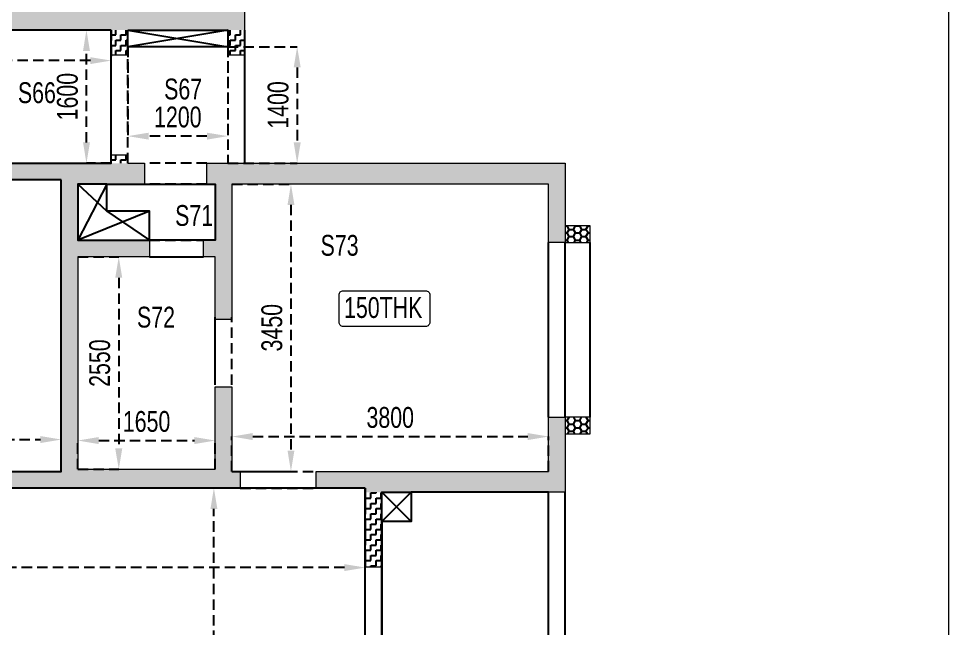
# Model space of a CAD drawing. Header units: millimetres. Extents: x 349 to 36302, y 188 to 51036.
# Drawn here: x 25140 to 36302, y 23966 to 31289 of the extents above; entities that cross this region are included whole.
import ezdxf

# ---------------------------------------------------------------- set-up
doc = ezdxf.new("R2010")
doc.units = ezdxf.units.MM
doc.linetypes.add('HIDDEN', pattern=[0.375, 0.25, -0.125])
for name, color, linetype in [('S-BEAM', 4, 'HIDDEN'), ('S-BEAM 1', 6, 'Continuous'), ('S-CUTOUT', 25, 'Continuous'), ('S-WALL HATCH', 251, 'Continuous')]:
    doc.layers.add(name, color=color, linetype=linetype)
for name, color, linetype, lineweight in [("S-BEAM NO'S", 2, 'Continuous', 20), ('S-GENERAL', 252, 'Continuous', 20), ('s-text', 20, 'Continuous', 13), ('S-WALL', 100, 'Continuous', 20)]:
    doc.layers.add(name, color=color, linetype=linetype, lineweight=lineweight)
doc.styles.add('Dim.s & Anno.(Misc.)', font='ARIALN.TTF')
doc.styles.add('SOBHA', font='swisscl.ttf')
doc.dimstyles.new('S-100-2', dxfattribs={"dimscale": 100, "dimtxt": 2.5, "dimasz": 2.5, "dimexe": 0, "dimexo": 0, "dimgap": 1, "dimtad": 1, "dimdec": 0, "dimzin": 0, "dimdsep": 46, "dimtxsty": 'SOBHA', "dimcen": 0.0895, "dimclrd": 8, "dimclre": 8, "dimclrt": 2, "dimadec": 0, "dimazin": 0, "dimtfac": 1, "dimtdec": 0, "dimtofl": 0, "dimtmove": 0, "dimatfit": 3, "dimfxl": 0.18, "dimtolj": 1, "dimtzin": 0, "dimlwd": -1, "dimlwe": -1, "dimarcsym": 1})
pattern_1 = [(0, (-404882.1, 280592.21), (62.5, 62.5), [62.5, -62.5]), (90, (-404819.6, 280592.21), (-62.5, 62.5), [62.5, -62.5])]

# ---------------------------------------------------------------- blocks, each defined once
blk = doc.blocks.new('*D284')
at = {"layer": 'Defpoints', "color": 0, "linetype": 'Continuous', "ltscale": 500, "transparency": 16777216}
for p in [(25954, 31152), (26251, 31152), (26251, 29552)]:
    blk.add_point(p, dxfattribs=at)
at = {"layer": 'S-BEAM', "color": 8, "ltscale": 500, "transparency": 16777216}
for p, q in [((26251, 31152), (25954, 31152)), ((25954, 29802), (25954, 30902)), ((26251, 29552), (25954, 29552))]:
    blk.add_line(p, q, dxfattribs=at)
at = {"layer": 'S-BEAM', "color": 8, "linetype": 'Continuous', "ltscale": 500, "transparency": 16777216}
for points in [[(25913, 30902), (25996, 30902), (25954, 31152)], [(25913, 29802), (25996, 29802), (25954, 29552)]]:
    blk.add_solid(points, dxfattribs=at)
at = {"layer": 'S-BEAM', "color": 2, "linetype": 'Continuous', "ltscale": 500, "transparency": 16777216, "insert": (25726, 30352), "char_height": 250, "attachment_point": 5, "rotation": 90, "style": 'SOBHA'}
blk.add_mtext('\\A1;1600', dxfattribs=at)
blk = doc.blocks.new('*D285')
at = {"layer": 'Defpoints', "color": 0, "linetype": 'Continuous', "ltscale": 500, "transparency": 16777216}
for p in [(23251, 31152), (26251, 31152), (23251, 30785)]:
    blk.add_point(p, dxfattribs=at)
at = {"layer": 'S-BEAM', "color": 8, "ltscale": 500, "transparency": 16777216}
for p, q in [((23251, 31152), (23251, 30785)), ((26251, 31152), (26251, 30785)), ((26001, 30785), (23501, 30785))]:
    blk.add_line(p, q, dxfattribs=at)
at = {"layer": 'S-BEAM', "color": 8, "linetype": 'Continuous', "ltscale": 500, "transparency": 16777216}
for points in [[(23501, 30826), (23501, 30743), (23251, 30785)], [(26001, 30826), (26001, 30743), (26251, 30785)]]:
    blk.add_solid(points, dxfattribs=at)
at = {"layer": 'S-BEAM', "color": 2, "linetype": 'Continuous', "ltscale": 500, "transparency": 16777216, "insert": (24751, 31013), "char_height": 250, "attachment_point": 5, "style": 'SOBHA'}
blk.add_mtext('\\A1;3000', dxfattribs=at)
blk = doc.blocks.new('*D286')
at = {"layer": 'Defpoints', "color": 0, "linetype": 'Continuous', "ltscale": 500, "transparency": 16777216}
for p in [(26451, 30952, 0), (27651, 30952, 0), (26451, 29878)]:
    blk.add_point(p, dxfattribs=at)
at = {"layer": 'S-BEAM', "color": 8, "ltscale": 500, "transparency": 16777216}
for p, q in [((26451, 30952), (26451, 29878)), ((27651, 30952), (27651, 29878)), ((27401, 29878), (26701, 29878))]:
    blk.add_line(p, q, dxfattribs=at)
at = {"layer": 'S-BEAM', "color": 8, "linetype": 'Continuous', "ltscale": 500, "transparency": 16777216}
for points in [[(26701, 29919), (26701, 29836), (26451, 29878)], [(27401, 29919), (27401, 29836), (27651, 29878)]]:
    blk.add_solid(points, dxfattribs=at)
at = {"layer": 'S-BEAM', "color": 2, "linetype": 'Continuous', "ltscale": 500, "transparency": 16777216, "insert": (27051, 30106), "char_height": 250, "attachment_point": 5, "style": 'SOBHA'}
blk.add_mtext('\\A1;1200', dxfattribs=at)
blk = doc.blocks.new('*D287')
at = {"layer": 'Defpoints', "color": 0, "linetype": 'Continuous', "ltscale": 500, "transparency": 16777216}
for p in [(27651, 30952), (27651, 29552), (28484, 29552)]:
    blk.add_point(p, dxfattribs=at)
at = {"layer": 'S-BEAM', "color": 8, "ltscale": 500, "transparency": 16777216}
for p, q in [((27651, 30952), (28484, 30952)), ((28484, 30702), (28484, 29802)), ((27651, 29552), (28484, 29552))]:
    blk.add_line(p, q, dxfattribs=at)
at = {"layer": 'S-BEAM', "color": 8, "linetype": 'Continuous', "ltscale": 500, "transparency": 16777216}
for points in [[(28442, 30702), (28526, 30702), (28484, 30952)], [(28442, 29802), (28526, 29802), (28484, 29552)]]:
    blk.add_solid(points, dxfattribs=at)
at = {"layer": 'S-BEAM', "color": 2, "linetype": 'Continuous', "ltscale": 500, "transparency": 16777216, "insert": (28256, 30252), "char_height": 250, "attachment_point": 5, "rotation": 90, "style": 'SOBHA'}
blk.add_mtext('\\A1;1400', dxfattribs=at)
blk = doc.blocks.new('*D291')
at = {"layer": 'Defpoints', "color": 0, "linetype": 'Continuous', "ltscale": 500, "transparency": 16777216}
for p in [(25651, 26234), (22651, 25852), (25651, 25852)]:
    blk.add_point(p, dxfattribs=at)
at = {"layer": 'S-BEAM', "color": 8, "ltscale": 500, "transparency": 16777216}
for p, q in [((22651, 25852), (22651, 26234)), ((22901, 26234), (25401, 26234)), ((25651, 25852), (25651, 26234))]:
    blk.add_line(p, q, dxfattribs=at)
at = {"layer": 'S-BEAM', "color": 8, "linetype": 'Continuous', "ltscale": 500, "transparency": 16777216}
for points in [[(22901, 26276), (22901, 26192), (22651, 26234)], [(25401, 26276), (25401, 26192), (25651, 26234)]]:
    blk.add_solid(points, dxfattribs=at)
at = {"layer": 'S-BEAM', "color": 2, "linetype": 'Continuous', "ltscale": 500, "transparency": 16777216, "insert": (24151, 26462), "char_height": 250, "attachment_point": 5, "style": 'SOBHA'}
blk.add_mtext('\\A1;3000', dxfattribs=at)
blk = doc.blocks.new('*D292')
at = {"layer": 'Defpoints', "color": 0, "linetype": 'Continuous', "ltscale": 500, "transparency": 16777216}
for p in [(27501, 26222), (25851, 25877), (27501, 25877)]:
    blk.add_point(p, dxfattribs=at)
at = {"layer": 'S-BEAM', "color": 8, "ltscale": 500, "transparency": 16777216}
for p, q in [((25851, 25877), (25851, 26222)), ((26101, 26222), (27251, 26222)), ((27501, 25877), (27501, 26222))]:
    blk.add_line(p, q, dxfattribs=at)
at = {"layer": 'S-BEAM', "color": 8, "linetype": 'Continuous', "ltscale": 500, "transparency": 16777216}
for points in [[(26101, 26264), (26101, 26180), (25851, 26222)], [(27251, 26264), (27251, 26180), (27501, 26222)]]:
    blk.add_solid(points, dxfattribs=at)
at = {"layer": 'S-BEAM', "color": 2, "linetype": 'Continuous', "ltscale": 500, "transparency": 16777216, "insert": (26676, 26450), "char_height": 250, "attachment_point": 5, "style": 'SOBHA'}
blk.add_mtext('\\A1;1650', dxfattribs=at)
blk = doc.blocks.new('*D293')
at = {"layer": 'Defpoints', "color": 0, "linetype": 'Continuous', "ltscale": 500, "transparency": 16777216}
for p in [(25851, 28427), (25851, 25877), (26342, 25877)]:
    blk.add_point(p, dxfattribs=at)
at = {"layer": 'S-BEAM', "color": 8, "ltscale": 500, "transparency": 16777216}
for p, q in [((25851, 28427), (26342, 28427)), ((26342, 28177), (26342, 26127)), ((25851, 25877), (26342, 25877))]:
    blk.add_line(p, q, dxfattribs=at)
at = {"layer": 'S-BEAM', "color": 8, "linetype": 'Continuous', "ltscale": 500, "transparency": 16777216}
for points in [[(26300, 28177), (26384, 28177), (26342, 28427)], [(26300, 26127), (26384, 26127), (26342, 25877)]]:
    blk.add_solid(points, dxfattribs=at)
at = {"layer": 'S-BEAM', "color": 2, "linetype": 'Continuous', "ltscale": 500, "transparency": 16777216, "insert": (26114, 27152), "char_height": 250, "attachment_point": 5, "rotation": 90, "style": 'SOBHA'}
blk.add_mtext('\\A1;2550', dxfattribs=at)
blk = doc.blocks.new('*D294')
at = {"layer": 'Defpoints', "color": 0, "linetype": 'Continuous', "ltscale": 500, "transparency": 16777216}
for p in [(31501, 26270), (27701, 25852), (31501, 25852)]:
    blk.add_point(p, dxfattribs=at)
at = {"layer": 'S-BEAM', "color": 8, "ltscale": 500, "transparency": 16777216}
for p, q in [((27701, 25852), (27701, 26270)), ((27951, 26270), (31251, 26270)), ((31501, 25852), (31501, 26270))]:
    blk.add_line(p, q, dxfattribs=at)
at = {"layer": 'S-BEAM', "color": 8, "linetype": 'Continuous', "ltscale": 500, "transparency": 16777216}
for points in [[(27951, 26312), (27951, 26228), (27701, 26270)], [(31251, 26312), (31251, 26228), (31501, 26270)]]:
    blk.add_solid(points, dxfattribs=at)
at = {"layer": 'S-BEAM', "color": 2, "linetype": 'Continuous', "ltscale": 500, "transparency": 16777216, "insert": (29601, 26498), "char_height": 250, "attachment_point": 5, "style": 'SOBHA'}
blk.add_mtext('\\A1;3800', dxfattribs=at)
blk = doc.blocks.new('*D295')
at = {"layer": 'Defpoints', "color": 0, "linetype": 'Continuous', "ltscale": 500, "transparency": 16777216}
for p in [(27701, 29302), (27701, 25852), (28409, 25852)]:
    blk.add_point(p, dxfattribs=at)
at = {"layer": 'S-BEAM', "color": 8, "ltscale": 500, "transparency": 16777216}
for p, q in [((27701, 29302), (28409, 29302)), ((28409, 29052), (28409, 26102)), ((27701, 25852), (28409, 25852))]:
    blk.add_line(p, q, dxfattribs=at)
at = {"layer": 'S-BEAM', "color": 8, "linetype": 'Continuous', "ltscale": 500, "transparency": 16777216}
for points in [[(28368, 29052), (28451, 29052), (28409, 29302)], [(28368, 26102), (28451, 26102), (28409, 25852)]]:
    blk.add_solid(points, dxfattribs=at)
at = {"layer": 'S-BEAM', "color": 2, "linetype": 'Continuous', "ltscale": 500, "transparency": 16777216, "insert": (28181, 27577), "char_height": 250, "attachment_point": 5, "rotation": 90, "style": 'SOBHA'}
blk.add_mtext('\\A1;3450', dxfattribs=at)
blk = doc.blocks.new('*D183')
at = {"layer": 'Defpoints', "color": 0, "linetype": 'Continuous', "ltscale": 500, "transparency": 16777216}
for p in [(17301, 25652), (29301, 25652), (17301, 24697)]:
    blk.add_point(p, dxfattribs=at)
at = {"layer": 'S-BEAM', "color": 8, "ltscale": 500, "transparency": 16777216}
for p, q in [((17301, 25652), (17301, 24697)), ((29301, 25652), (29301, 24697)), ((29051, 24697), (17551, 24697))]:
    blk.add_line(p, q, dxfattribs=at)
at = {"layer": 'S-BEAM', "color": 8, "linetype": 'Continuous', "ltscale": 500, "transparency": 16777216}
for points in [[(17551, 24738), (17551, 24655), (17301, 24697)], [(29051, 24738), (29051, 24655), (29301, 24697)]]:
    blk.add_solid(points, dxfattribs=at)
at = {"layer": 'S-BEAM', "color": 2, "linetype": 'Continuous', "ltscale": 500, "transparency": 16777216, "insert": (23301, 24925), "char_height": 250, "attachment_point": 5, "style": 'SOBHA'}
blk.add_mtext('\\A1;12000', dxfattribs=at)
blk = doc.blocks.new('*D184')
at = {"layer": 'Defpoints', "color": 0, "linetype": 'Continuous', "ltscale": 500, "transparency": 16777216}
for p in [(27484, 25652), (29301, 25652), (29301, 20752)]:
    blk.add_point(p, dxfattribs=at)
at = {"layer": 'S-BEAM', "color": 8, "ltscale": 500, "transparency": 16777216}
for p, q in [((29301, 25652), (27484, 25652)), ((27484, 21002), (27484, 25402)), ((29301, 20752), (27484, 20752))]:
    blk.add_line(p, q, dxfattribs=at)
at = {"layer": 'S-BEAM', "color": 8, "linetype": 'Continuous', "ltscale": 500, "transparency": 16777216}
for points in [[(27443, 25402), (27526, 25402), (27484, 25652)], [(27443, 21002), (27526, 21002), (27484, 20752)]]:
    blk.add_solid(points, dxfattribs=at)
at = {"layer": 'S-BEAM', "color": 2, "linetype": 'Continuous', "ltscale": 500, "transparency": 16777216, "insert": (27256, 23202), "char_height": 250, "attachment_point": 5, "rotation": 90, "style": 'SOBHA'}
blk.add_mtext('\\A1;4900', dxfattribs=at)

msp = doc.modelspace()

# ---------------------------------------------------------------- hatches: boundary and pattern name
at = {"layer": 'S-WALL HATCH', "ltscale": 7.5, "transparency": 33554687}
h = msp.add_hatch(color=251, dxfattribs=at)
h.dxf.hatch_style = 1
h.paths.add_polyline_path([(18300.8, 31151.8), (18400.8, 31151.8), (18400.8, 31401.8), (18300.8, 31401.8), (18300.8, 36551.8), (21200.8, 36551.8), (21200.8, 31401.8), (19550.8, 31401.8), (19550.8, 31151.8), (20300.8, 31151.8), (20300.8, 25951.8), (18000.8, 25951.8), (18000.8, 28851.8), (17700.8, 28851.8), (17700.8, 27601.8), (15750.8, 27601.8), (15750.8, 29151.8), (15700.8, 29151.8), (15700.8, 29501.8), (15500.8, 29501.8), (15500.8, 27301.8), (17700.8, 27301.8), (17700.8, 25951.8), (15500.8, 25951.8), (15500.8, 25651.8), (17100.8, 25651.8), (17100.8, 24051.8), (15460.8, 24051.8), (15460.8, 23851.8), (17100.8, 23851.8), (17100.8, 22401.8), (17300.8, 22401.8), (17300.8, 25651.8), (23600.8, 25651.8), (23600.8, 25851.8), (22650.8, 25851.8), (22650.8, 29351.8), (23350.8, 29351.8), (23350.8, 29551.8), (22400.8, 29551.8), (22400.8, 27651.8), (21350.8, 27651.8), (21350.8, 27401.8), (22400.8, 27401.8), (22400.8, 25951.8), (20600.8, 25951.8), (20600.8, 28951.8), (21490.8, 28951.8), (21490.8, 29151.8), (20600.8, 29151.8), (20600.8, 31151.8), (23050.8, 31151.8), (23050.8, 30461.8), (23250.8, 30461.8), (23250.8, 31151.8), (27850.8, 31151.8), (27850.8, 31401.8), (21500.8, 31401.8), (21500.8, 34801.8), (24200.8, 34801.8), (24200.8, 35651.8), (24000.8, 35651.8), (24000.8, 35001.8), (21500.8, 35001.8), (21500.8, 36551.8), (24200.8, 36551.8), (24200.8, 40201.8), (23900.8, 40201.8), (23900.8, 39851.8), (21800.8, 39851.8), (21800.8, 41301.8), (21900.8, 41301.8), (21900.8, 41601.8), (19550.8, 41601.8), (19550.8, 41301.8), (19650.8, 41301.8), (19650.8, 39551.8), (23900.8, 39551.8), (23900.8, 36851.8), (18300.8, 36851.8), (18300.8, 41301.8), (18400.8, 41301.8), (18400.8, 41601.8), (17225.8, 41601.8), (17225.8, 41301.8), (18000.8, 41301.8), (18000.8, 39851.8), (15700.8, 39851.8), (15700.8, 41301.8), (16475.8, 41301.8), (16475.8, 41601.8), (15500.8, 41601.8), (15500.8, 39551.8), (18000.8, 39551.8), (18000.8, 37551.8), (15500.8, 37551.8), (15500.8, 37251.8), (18000.8, 37251.8), (18000.8, 35251.8), (15500.8, 35251.8), (15500.8, 34951.8), (18000.8, 34951.8), (18000.8, 32951.8), (15500.8, 32951.8), (15500.8, 30651.8), (15700.8, 30651.8), (15700.8, 30751.8), (18300.8, 30751.8)])
h.paths.add_polyline_path([(16750.8, 31051.8), (16750.8, 32651.8), (18000.8, 32651.8), (18000.8, 31051.8)], flags=16)
h.paths.add_polyline_path([(16750.8, 31051.8), (15700.8, 31051.8), (15700.8, 32651.8), (16750.8, 32651.8)], flags=16)
h.paths.add_polyline_path([(19950.8, 39851.8), (19950.8, 41301.8), (21501, 41301.8), (21501, 39851.8)], flags=16)
h = msp.add_hatch(dxfattribs=at)
h.set_pattern_fill('ZIGZAG', color=251, scale=500)
h.set_pattern_definition(pattern_1)
h.paths.add_polyline_path([(27850.8, 31151.8), (27650.8, 31151.8), (27650.8, 30851.8), (27850.8, 30851.8)])
h.paths.add_polyline_path([(26450.8, 31151.8), (26250.8, 31151.8), (26250.8, 30851.8), (26450.8, 30851.8)])
h = msp.add_hatch(dxfattribs=at)
h.set_pattern_fill('ZIGZAG', color=251, scale=500)
h.set_pattern_definition(pattern_1)
h.paths.add_polyline_path([(26450.8, 29651.8), (26250.8, 29651.8), (26250.8, 29551.8), (26450.8, 29551.8)])
h = msp.add_hatch(color=251, dxfattribs=at)
h.dxf.hatch_style = 1
h.paths.add_polyline_path([(31700.8, 25851.8), (31700.8, 26501.8), (31500.8, 26501.8), (31500.8, 25851.8), (29300.8, 25851.8), (28710.8, 25851.8), (28710.8, 25651.8), (29300.8, 25651.8), (29300.8, 25601.8), (29500.8, 25601.8), (31700.8, 25601.8)])
h.paths.add_polyline_path([(26710.8, 28626.8), (25850.8, 28626.8), (25850.8, 29301.8), (26650.8, 29301.8), (26650.8, 29551.8), (26450.8, 29551.8), (26250.8, 29551.8), (25850.8, 29551.8), (24950.8, 29551.8), (24950.8, 29351.8), (25650.8, 29351.8), (25650.8, 25851.8), (24700.8, 25851.8), (24700.8, 25651.8), (25850.8, 25651.8), (27500.8, 25651.8), (27800.8, 25651.8), (27800.8, 25851.8), (27700.8, 25851.8), (27700.8, 26866.8), (27500.8, 26866.8), (27500.8, 25876.8), (25850.8, 25876.8), (25850.8, 28426.8), (26710.8, 28426.8)])
h.paths.add_polyline_path([(31700.8, 29551.8), (27400.8, 29551.8), (27400.8, 29301.8), (27500.8, 29301.8), (27500.8, 28626.8), (27360.8, 28626.8), (27360.8, 28426.8), (27500.8, 28426.8), (27500.8, 27676.8), (27700.8, 27676.8), (27700.8, 29301.8), (31500.8, 29301.8), (31500.8, 28601.8), (31700.8, 28601.8), (31700.8, 29301.8)])
at = {"layer": 'S-WALL HATCH', "linetype": 'Continuous', "ltscale": 500, "transparency": 33554687}
h = msp.add_hatch(dxfattribs=at)
h.set_pattern_fill('HONEY', color=25, scale=400)
h.set_pattern_definition([(0, (22525.838, 14251.84), (75, 43.30127), [50, -100]), (120, (22525.838, 14251.84), (-75, 43.30127), [50, -100]), (60, (22525.838, 14251.84), (2e-14, 86.60254), [-100, 50])])
h.paths.add_polyline_path([(32000.8, 28801.8), (31700.8, 28801.8), (31700.8, 28601.8), (32000.8, 28601.8)])
h.paths.add_polyline_path([(32000.8, 26501.8), (31700.8, 26501.8), (31700.8, 26301.8), (32000.8, 26301.8)])
at = {"layer": 'S-WALL HATCH', "ltscale": 7.5, "transparency": 33554687}
h = msp.add_hatch(dxfattribs=at)
h.set_pattern_fill('ZIGZAG', color=251, scale=500)
h.set_pattern_definition(pattern_1)
h.paths.add_polyline_path([(29500.8, 25601.8), (29300.8, 25601.8), (29300.8, 24701.8), (29500.8, 24701.8)])

# ---------------------------------------------------------------- linework, layer by layer
at = {"layer": 'S-BEAM', "ltscale": 500}
for p, q in [((26450.8, 29551.8), (26450.8, 31151.3, 0)), ((27650.8, 31151.8, 0), (27650.8, 29551.8)), ((27400.8, 29551.8), (26650.8, 29551.8)), ((27400.8, 29301.8), (26650.8, 29301.8)), ((26710.8, 28626.8), (27360.8, 28626.8)), ((27700.8, 26891.8), (27700.8, 27701.8)), ((27800.8, 25851.8), (28710.8, 25851.8)), ((27800.8, 25651.8), (28710.8, 25651.8)), ((29300.8, 20751.8), (29300.8, 25651.8))]:
    msp.add_line(p, q, dxfattribs=at)
at = {"layer": 'S-BEAM', "color": 41, "linetype": 'Continuous', "ltscale": 500, "true_color": 0xf4ee51}
for points in [[(26250.8, 31151.8), (23250.8, 31151.8), (23250.8, 30461.8), (23250.8, 29551.8), (23350.8, 29551.8), (24950.8, 29551.8), (25850.8, 29551.8), (26250.8, 29551.8), (26250.8, 29651.8)], [(25650.8, 29351.8), (24950.8, 29351.8), (23350.8, 29351.8), (22650.8, 29351.8), (22650.8, 25851.8), (23600.8, 25851.8), (24700.8, 25851.8), (25650.8, 25851.8)], [(29300.8, 25651.8), (28710.8, 25651.8), (27800.8, 25651.8), (27500.8, 25651.8), (25850.8, 25651.8), (24700.8, 25651.8), (23600.8, 25651.8), (17300.8, 25651.8), (17300.8, 22401.8), (17300.8, 21301.8), (17300.8, 20751.8), (22100.8, 20751.8), (23250.8, 20751.8), (23500.8, 20751.8), (23875.8, 20751.8), (24775.8, 20751.8), (25150.8, 20751.8), (25375.8, 20751.8), (26415.8, 20751.8), (28560.8, 20751.8), (29300.8, 20751.8), (29300.8, 20801.8), (29300.8, 21701.8)], [(31500.8, 25601.8), (29850.8, 25601.8), (29850.8, 25251.8), (29500.8, 25251.8), (29500.8, 24701.8), (29500.8, 21151.8), (29850.8, 21151.8), (29850.8, 20801.8), (31500.8, 20801.8)]]:
    msp.add_lwpolyline(points, close=True, dxfattribs=at)
at = {"layer": 'S-BEAM', "color": 41, "linetype": 'Continuous', "ltscale": 500, "true_color": 0xf4ee51, "elevation": 0}
msp.add_lwpolyline([(26200.8, 28976.8), (26200.8, 29301.8), (27500.8, 29301.8), (27500.8, 28626.8), (26710.8, 28626.8), (26710.8, 28976.8)], close=True, dxfattribs=at)
at = {"layer": 'S-BEAM 1', "color": 1}
for p, q in [((26250.8, 29551.8), (26250.8, 31151.8)), ((27850.8, 31151.8), (27850.8, 29551.8)), ((31500.8, 26501.8), (31500.8, 28601.8)), ((31700.8, 26501.8), (31700.8, 28601.8)), ((32000.8, 26501.8, 0), (32000.8, 28601.8, 0)), ((26710.8, 28426.8), (27360.8, 28426.8)), ((27500.8, 26891.8), (27500.8, 27701.8)), ((29500.8, 20753, 0), (29500.8, 25601.8, 0)), ((31500.8, 20801.8), (31500.8, 25601.8)), ((31700.8, 20801.8), (31700.8, 25601.8))]:
    msp.add_line(p, q, dxfattribs=at)
at = {"layer": 'S-CUTOUT', "color": 35}
for p, q in [((26450.8, 31151.8, 0), (27650.8, 30951.8, 0)), ((27650.8, 31151.8, 0), (26450.8, 30951.8, 0)), ((26200.8, 29301.8, 0), (25850.8, 28626.8, 0)), ((26200.8, 28976.8, 0), (25850.8, 29301.8, 0)), ((26710.8, 28976.8, 0), (25850.8, 28626.8, 0)), ((26200.8, 28976.8, 0), (26710.8, 28626.8, 0)), ((29850.8, 25601.8, 0), (29500.8, 25251.8, 0)), ((29500.8, 25601.8, 0), (29850.8, 25251.8, 0))]:
    msp.add_line(p, q, dxfattribs=at)
at = {"layer": 'S-CUTOUT', "color": 1, "elevation": 0}
msp.add_lwpolyline([(26710.8, 28976.8), (26200.8, 28976.8), (26200.8, 29301.8), (25850.8, 29301.8), (25850.8, 28626.8), (26710.8, 28626.8), (26710.8, 28976.8)], dxfattribs=at)
msp.add_lwpolyline([(29850.8, 25601.8), (29850.8, 25251.8), (29500.8, 25251.8), (29500.8, 25601.8)], close=True, dxfattribs=at)
at = {"layer": 'S-CUTOUT', "color": 1}
msp.add_polyline3d([(26450.8, 31151.8, 0), (27650.8, 31151.8, 0), (27650.8, 30951.8, 0), (26450.8, 30951.8, 0)], close=True, dxfattribs=at)
at = {"layer": 'S-GENERAL', "color": 252, "ltscale": 7.5}
msp.add_lwpolyline([(348.9, 51036.1), (36301.8, 51036.1), (36301.8, 188.5), (348.9, 188.5)], close=True, dxfattribs=at)
at = {"layer": 'S-GENERAL', "color": 160}
msp.add_lwpolyline([(29036.2, 28021.5), (30026.8, 28021.5, -0.4142136), (30076.8, 27971.5), (30076.8, 27642.6, -0.4142136), (30026.8, 27592.6), (29036.2, 27592.6, -0.4142136), (28986.2, 27642.6), (28986.2, 27971.5, -0.4142136)], format="xyb", close=True, dxfattribs=at)
at = {"layer": 'S-WALL', "color": 3}
for points in [[(21500.8, 31401.8), (25450.8, 31401.8), (25450.8, 31576.8), (25650.8, 31576.8), (25650.8, 31401.8), (27850.8, 31401.8), (27850.8, 31151.8), (27850.8, 30851.8), (27650.8, 30851.8), (27650.8, 31151.8), (26450.8, 31151.8), (26450.8, 30851.8), (26250.8, 30851.8), (26250.8, 31151.8), (23250.8, 31151.8)], [(24950.8, 29551.8), (25850.8, 29551.8), (26250.8, 29551.8), (26250.8, 29651.8), (26450.8, 29651.8), (26450.8, 29551.8), (26650.8, 29551.8), (26650.8, 29301.8), (25850.8, 29301.8), (25850.8, 28626.8), (26710.8, 28626.8), (26710.8, 28426.8), (25850.8, 28426.8), (25850.8, 25876.8), (27500.8, 25876.8), (27500.8, 26866.8), (27700.8, 26866.8), (27700.8, 25851.8), (27800.8, 25851.8), (27800.8, 25651.8), (27500.8, 25651.8), (25850.8, 25651.8), (24700.8, 25651.8)], [(24700.8, 25851.8), (25650.8, 25851.8), (25650.8, 29351.8), (24950.8, 29351.8)]]:
    msp.add_lwpolyline(points, dxfattribs=at)
for points in [[(31700.8, 28601.8), (31500.8, 28601.8), (31500.8, 29301.8), (27700.8, 29301.8), (27700.8, 27676.8), (27500.8, 27676.8), (27500.8, 28426.8), (27360.8, 28426.8), (27360.8, 28626.8), (27500.8, 28626.8), (27500.8, 29301.8), (27400.8, 29301.8), (27400.8, 29551.8), (31700.8, 29551.8), (31700.8, 29301.8)], [(31700.8, 25601.8), (29500.8, 25601.8), (29500.8, 24701.8), (29300.8, 24701.8), (29300.8, 25601.8), (29300.8, 25651.8), (28710.8, 25651.8), (28710.8, 25851.8), (29300.8, 25851.8), (31500.8, 25851.8), (31500.8, 26501.8), (31700.8, 26501.8), (31700.8, 25851.8)]]:
    msp.add_lwpolyline(points, close=True, dxfattribs=at)
at = {"layer": 'S-WALL', "elevation": 0}
for points in [[(31700.8, 28601.8), (32000.8, 28601.8), (32000.8, 28801.8), (31700.8, 28801.8)], [(31700.8, 26301.8), (32000.8, 26301.8), (32000.8, 26501.8), (31700.8, 26501.8)]]:
    msp.add_lwpolyline(points, dxfattribs=at)

# ---------------------------------------------------------------- texts
at = {"layer": "S-BEAM NO'S", "color": 3, "linetype": 'Continuous', "style": 'SOBHA'}
for s, p in [('S66', (25131.5, 30274.5)), ('S67', (26887, 30318.5)), ('S71', (27019, 28800)), ('S73', (28765, 28441.5)), ('S72', (26561, 27579))]:
    msp.add_text(s, height=250, dxfattribs=at).set_placement(p)
at = {"layer": 's-text', "color": 2, "insert": (29046.6, 27944.4, -416), "char_height": 250, "width": 3976.363, "attachment_point": 1, "style": 'Dim.s & Anno.(Misc.)'}
msp.add_mtext('{\\fSwis721 LtCn BT|b0|i0|c0|p34;150THK }', dxfattribs=at)

# ---------------------------------------------------------------- dimensions: what is measured, and where the dimension line sits
at = {"layer": 'S-BEAM', "color": 41, "linetype": 'Continuous', "ltscale": 500, "true_color": 0xf4ee51}
for base, p1, p2, picture, middle in [((23250.8, 30784.5), (26250.8, 31151.8), (23250.8, 31151.8), '*D285', (24750.8, 31012.7)), ((26450.8, 29877.5), (27650.8, 30951.8, 0), (26450.8, 30951.8, 0), '*D286', (27050.8, 30105.6)), ((25650.8, 26234), (22650.8, 25851.8), (25650.8, 25851.8), '*D291', (24150.8, 26462.2)), ((27500.8, 26222), (25850.8, 25876.8), (27500.8, 25876.8), '*D292', (26675.8, 26450.1)), ((31500.8, 26270), (27700.8, 25851.8), (31500.8, 25851.8), '*D294', (29600.8, 26498.2)), ((17300.8, 24696.5), (29300.8, 25651.8), (17300.8, 25651.8), '*D183', (23300.8, 24924.6))]:
    dim = msp.add_linear_dim(base=base, p1=p1, p2=p2, dimstyle='S-100-2', dxfattribs=at)
    dim.commit()
    dim.dimension.update_dxf_attribs({"geometry": picture, "text_midpoint": middle})
for base, p1, p2, picture, middle in [((25954.5, 31151.8), (26250.8, 29551.8), (26250.8, 31151.8), '*D284', (25726.4, 30351.8)), ((28484, 29551.8), (27650.8, 30951.8), (27650.8, 29551.8), '*D287', (28255.9, 30251.8)), ((28409.5, 25851.8), (27700.8, 29301.8), (27700.8, 25851.8), '*D295', (28181.3, 27576.8)), ((26342, 25876.8), (25850.8, 28426.8), (25850.8, 25876.8), '*D293', (26113.9, 27151.8)), ((27484.5, 25651.8), (29300.8, 20751.8), (29300.8, 25651.8), '*D184', (27256.4, 23201.8))]:
    dim = msp.add_linear_dim(base=base, p1=p1, p2=p2, angle=90, dimstyle='S-100-2', dxfattribs=at)
    dim.commit()
    dim.dimension.update_dxf_attribs({"geometry": picture, "text_midpoint": middle})

doc.saveas('drawing.dxf')
